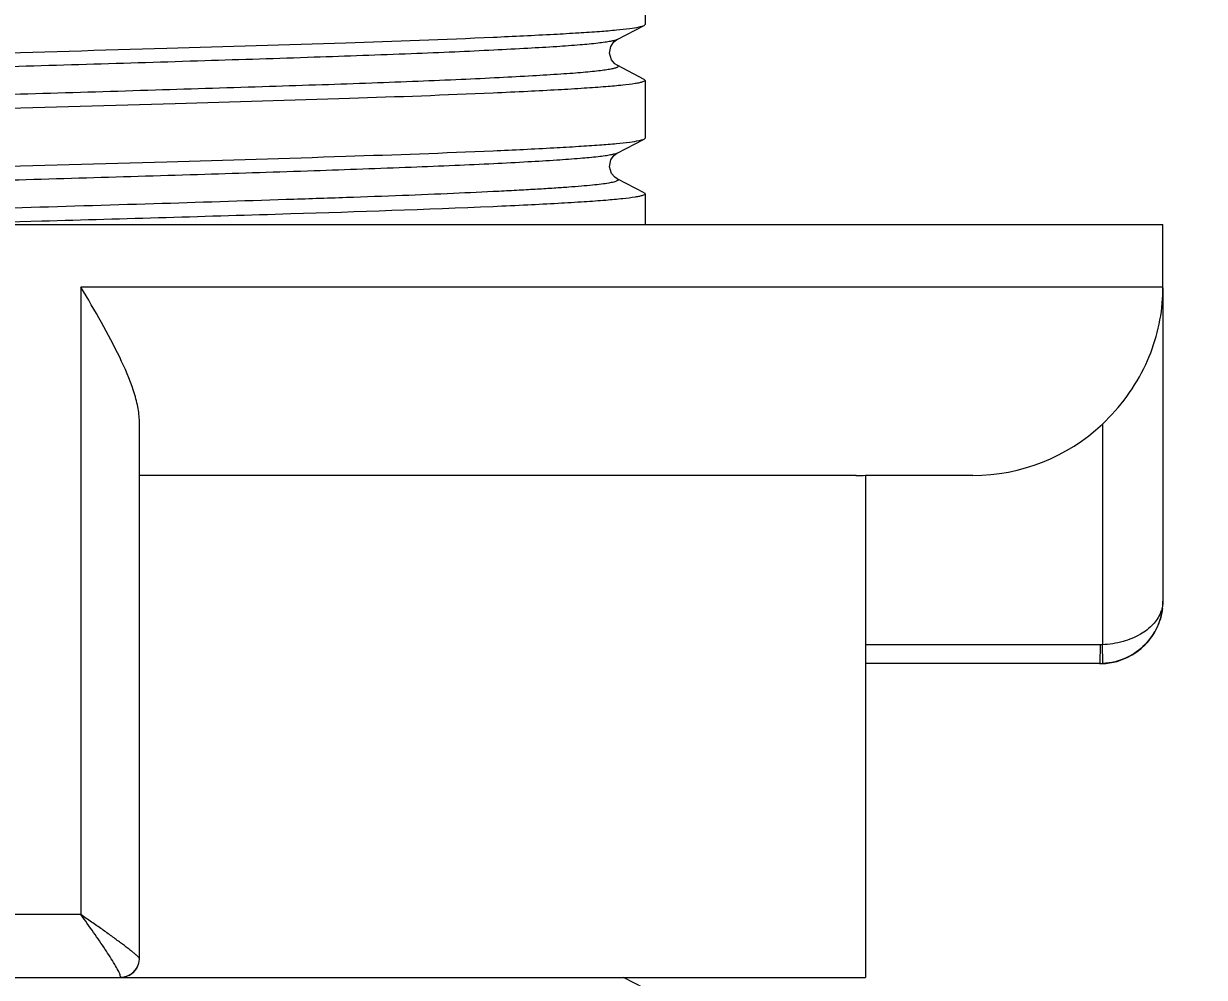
# Model space of a CAD drawing. Header units: millimetres. Extents: x 1243 to 1837, y -1232 to -812.
# Drawn here: x 1585.83 to 1604.64, y -1145.87 to -1130.67 of the extents above; entities that cross this region are included whole.
import ezdxf

# ---------------------------------------------------------------- set-up
doc = ezdxf.new("R2010")
doc.units = ezdxf.units.MM
doc.header["$LTSCALE"] = 0.1
doc.layers.get('0').update_dxf_attribs({"lineweight": 13})
doc.layers.add('DIM', color=3, linetype='Continuous', lineweight=9)
doc.styles.get("Standard").update_dxf_attribs({"font": 'arial.ttf'})
doc.dimstyles.new('ISO-25', dxfattribs={"dimtxt": 2.5, "dimasz": 2.5, "dimexe": 1.25, "dimexo": 0.625, "dimtad": 1, "dimdec": 1, "dimtxsty": 'Standard', "dimcen": 2.5, "dimadec": 0, "dimazin": 0, "dimtfac": 1, "dimtdec": 1, "dimtmove": 0, "dimatfit": 3, "dimfxl": 0, "dimarcsym": 0})

# ---------------------------------------------------------------- blocks, each defined once
blk = doc.blocks.new('*D11')
at = {"layer": 'Defpoints', "color": 0}
for p in [(1567.241, -1117.891), (1712.241, -1117.891), (1712.241, -1191.812)]:
    blk.add_point(p, dxfattribs=at)
at = {"layer": 'DIM', "color": 3, "linetype": 'ByBlock', "lineweight": -2}
for p, q in [((1567.241, -1118.516), (1567.241, -1193.062)), ((1712.241, -1118.516), (1712.241, -1193.062)), ((1572.241, -1191.812), (1707.241, -1191.812))]:
    blk.add_line(p, q, dxfattribs=at)
at = {"layer": 'DIM', "color": 3}
for points in [[(1572.241, -1190.979), (1572.241, -1192.646), (1567.241, -1191.812)], [(1707.241, -1190.979), (1707.241, -1192.646), (1712.241, -1191.812)]]:
    blk.add_solid(points, dxfattribs=at)
at = {"layer": 'DIM', "color": 3, "insert": (1639.436, -1188.635), "char_height": 5, "attachment_point": 5}
blk.add_mtext('145', dxfattribs=at)

msp = doc.modelspace()

# ---------------------------------------------------------------- linework, layer by layer
at = {"color": 7, "linetype": 'Continuous'}
for p, q in [((1595.731, -1130.411), (1595.731, -1130.685)), ((1595.284, -1130.926), (1595.715, -1130.701)), ((1595.715, -1130.701), (1595.731, -1130.685)), ((1595.716, -1131.561), (1595.285, -1131.336)), ((1595.716, -1131.561), (1595.731, -1131.577)), ((1595.731, -1131.577), (1595.731, -1132.495)), ((1595.284, -1132.736), (1595.715, -1132.511)), ((1595.715, -1132.511), (1595.731, -1132.495)), ((1595.716, -1133.371), (1595.285, -1133.146)), ((1595.716, -1133.371), (1595.731, -1133.387)), ((1595.731, -1133.387), (1595.731, -1133.871)), ((1566.981, -1133.871), (1603.981, -1133.871)), ((1586.12, -1133.822), (1584.457, -1133.868)), ((1603.981, -1134.871), (1603.981, -1133.871)), ((1586.744, -1134.871), (1586.744, -1144.871)), ((1603.981, -1134.871), (1586.744, -1134.871)), ((1603.98, -1134.881), (1603.98, -1139.875)), ((1587.676, -1145.566), (1587.676, -1137.013)), ((1603.015, -1137.054), (1603.015, -1140.57)), ((1599.091, -1137.871), (1587.676, -1137.871)), ((1599.242, -1137.869), (1599.242, -1145.871)), ((1600.951, -1137.871), (1599.242, -1137.871)), ((1603.974, -1139.99), (1603.969, -1140.026)), ((1602.981, -1140.57), (1599.242, -1140.571)), ((1602.981, -1140.571), (1602.973, -1140.863)), ((1603.015, -1140.57), (1602.981, -1140.57)), ((1603.022, -1140.855), (1603.015, -1140.57)), ((1602.981, -1140.871), (1599.242, -1140.871)), ((1602.973, -1140.863), (1602.971, -1140.87)), ((1603.019, -1140.869), (1603.022, -1140.855)), ((1586.744, -1144.871), (1585.543, -1144.871)), ((1587.377, -1145.869), (1587.371, -1145.83)), ((1587.629, -1145.731), (1587.628, -1145.732)), ((1571.719, -1145.871), (1599.242, -1145.871)), ((1595.716, -1146.041), (1595.389, -1145.871))]:
    msp.add_line(p, q, dxfattribs=at)
for points in [[(1595.285, -1131.336), (1595.248, -1131.311), (1595.197, -1131.249), (1595.166, -1131.144), (1595.186, -1131.036), (1595.235, -1130.963), (1595.275, -1130.931), (1595.284, -1130.926)], [(1595.285, -1133.146), (1595.248, -1133.121), (1595.197, -1133.059), (1595.166, -1132.954), (1595.186, -1132.845), (1595.235, -1132.773), (1595.275, -1132.741), (1595.284, -1132.736)], [(1603.973, -1139.991), (1603.978, -1139.947), (1603.98, -1139.911), (1603.98, -1139.885), (1603.98, -1139.875)], [(1587.629, -1145.731), (1587.644, -1145.705), (1587.667, -1145.642), (1587.676, -1145.579), (1587.676, -1145.568)], [(1587.374, -1145.871), (1587.419, -1145.867), (1587.517, -1145.835), (1587.591, -1145.778), (1587.628, -1145.732)]]:
    msp.add_lwpolyline(points, dxfattribs=at)
for centre, radius, start, end in [((1600.981, -1134.871), 3, 356.4087, 0), ((1600.952, -1134.855), 3.016, 269.9712, 313.1718), ((1599.091, -1129.164), 8.707, 269.9956, 270.9918), ((1602.981, -1139.871), 1, 270, 351.1121), ((1603.461, -1139.863), 0.521, 337.1315, 342.0257), ((1602.971, -1139.868), 1.002, 270.0002, 272.7782), ((1587.376, -1145.57), 0.299, 270.2019, 327.3172)]:
    msp.add_arc(centre, radius, start, end, dxfattribs=at)
for points, knots in [([(1593.312, -1130.888), (1593.635, -1130.873), (1594.089, -1130.852), (1594.653, -1130.819), (1594.986, -1130.797), (1595.258, -1130.775), (1595.468, -1130.753), (1595.604, -1130.733), (1595.679, -1130.715), (1595.705, -1130.707), (1595.715, -1130.701)], [0, 0, 0, 0, 0.401144, 0.565034, 0.702959, 0.816084, 0.904034, 0.965504, 0.986094, 1, 1, 1, 1]), ([(1575.231, -1131.59), (1575.231, -1131.586), (1575.241, -1131.575), (1575.281, -1131.56), (1575.369, -1131.541), (1575.515, -1131.522), (1575.719, -1131.501), (1575.98, -1131.48), (1576.298, -1131.458), (1576.671, -1131.436), (1577.096, -1131.413), (1577.569, -1131.391), (1578.284, -1131.361), (1579.275, -1131.325), (1580.571, -1131.282), (1581.987, -1131.238), (1583.48, -1131.194), (1585.53, -1131.138), (1588.028, -1131.067), (1590.796, -1130.983), (1592.53, -1130.922), (1593.312, -1130.888)], [0, 0, 0, 0, 0.000745, 0.002134, 0.007221, 0.015407, 0.026688, 0.041158, 0.058789, 0.079473, 0.103052, 0.12931, 0.15799, 0.221548, 0.293626, 0.372755, 0.456238, 0.541147, 0.712569, 0.870172, 1, 1, 1, 1]), ([(1595.284, -1130.926), (1595.272, -1130.933), (1595.237, -1130.943), (1595.173, -1130.957), (1595.086, -1130.971), (1594.925, -1130.991), (1594.669, -1131.015), (1594.296, -1131.042), (1593.837, -1131.069), (1593.295, -1131.097), (1592.676, -1131.126), (1591.722, -1131.165), (1590.395, -1131.212), (1588.67, -1131.267), (1586.822, -1131.324), (1584.924, -1131.378), (1583.048, -1131.433), (1581.527, -1131.481), (1580.373, -1131.52), (1579.581, -1131.548), (1578.849, -1131.575), (1578.178, -1131.602), (1577.573, -1131.631), (1577.043, -1131.659), (1576.651, -1131.684), (1576.381, -1131.704), (1576.213, -1131.718), (1576.067, -1131.731), (1575.943, -1131.745), (1575.842, -1131.758), (1575.764, -1131.772), (1575.713, -1131.783), (1575.684, -1131.794), (1575.671, -1131.801), (1575.662, -1131.808), (1575.659, -1131.822), (1575.67, -1131.828), (1575.677, -1131.831)], [0, 0, 0, 0, 0.00216, 0.005486, 0.009975, 0.015604, 0.030216, 0.049206, 0.072559, 0.100247, 0.131932, 0.167092, 0.24572, 0.334247, 0.43011, 0.527525, 0.623645, 0.716188, 0.759359, 0.799639, 0.836909, 0.871088, 0.901988, 0.929132, 0.952028, 0.961786, 0.970386, 0.977835, 0.984145, 0.989322, 0.993359, 0.996253, 0.997277, 0.99803, 0.998543, 0.998915, 1, 1, 1, 1]), ([(1595.285, -1131.336), (1595.291, -1131.339), (1595.302, -1131.345), (1595.3, -1131.359), (1595.291, -1131.366), (1595.277, -1131.373), (1595.248, -1131.384), (1595.196, -1131.396), (1595.116, -1131.41), (1595.013, -1131.424), (1594.887, -1131.438), (1594.74, -1131.452), (1594.571, -1131.465), (1594.303, -1131.484), (1593.914, -1131.508), (1593.384, -1131.536), (1592.776, -1131.565), (1592.098, -1131.594), (1591.361, -1131.622), (1590.571, -1131.649), (1589.422, -1131.686), (1587.9, -1131.734), (1586.022, -1131.791), (1584.124, -1131.844), (1582.278, -1131.9), (1580.553, -1131.957), (1579.225, -1132.003), (1578.277, -1132.042), (1577.662, -1132.07), (1577.119, -1132.098), (1576.658, -1132.127), (1576.284, -1132.154), (1576.001, -1132.181), (1575.821, -1132.203), (1575.723, -1132.224), (1575.689, -1132.235), (1575.677, -1132.241)], [0, 0, 0, 0, 0.001075, 0.001447, 0.001967, 0.002732, 0.003775, 0.006731, 0.010859, 0.016151, 0.022582, 0.030108, 0.038687, 0.04835, 0.071059, 0.098108, 0.129182, 0.163839, 0.20154, 0.241667, 0.284327, 0.376613, 0.473833, 0.570692, 0.665954, 0.755287, 0.833727, 0.868415, 0.899892, 0.927627, 0.951192, 0.970286, 0.984738, 0.994621, 0.997879, 1, 1, 1, 1]), ([(1595.731, -1131.577), (1595.731, -1131.582), (1595.716, -1131.594), (1595.686, -1131.604), (1595.636, -1131.617), (1595.532, -1131.635), (1595.353, -1131.657), (1595.083, -1131.681), (1594.739, -1131.705), (1594.323, -1131.73), (1593.84, -1131.755), (1593.495, -1131.771), (1593.312, -1131.779)], [0, 0, 0, 0, 0.006632, 0.019836, 0.040675, 0.069328, 0.150142, 0.261957, 0.403998, 0.575256, 0.774509, 1, 1, 1, 1]), ([(1593.312, -1131.779), (1592.55, -1131.813), (1590.861, -1131.873), (1588.164, -1131.954), (1585.724, -1132.023), (1583.716, -1132.078), (1582.247, -1132.121), (1580.85, -1132.164), (1579.555, -1132.207), (1578.392, -1132.248), (1577.386, -1132.29), (1576.657, -1132.327), (1576.169, -1132.358), (1575.879, -1132.379), (1575.643, -1132.4), (1575.46, -1132.419), (1575.334, -1132.44), (1575.267, -1132.454), (1575.246, -1132.466)], [0, 0, 0, 0, 0.126653, 0.280351, 0.447545, 0.5316, 0.613477, 0.691358, 0.763514, 0.828345, 0.884419, 0.930499, 0.949464, 0.965567, 0.978723, 0.988866, 0.995955, 1, 1, 1, 1]), ([(1593.312, -1132.698), (1593.635, -1132.683), (1594.089, -1132.662), (1594.653, -1132.629), (1594.986, -1132.607), (1595.258, -1132.585), (1595.468, -1132.563), (1595.604, -1132.543), (1595.679, -1132.525), (1595.705, -1132.517), (1595.715, -1132.511)], [0, 0, 0, 0, 0.401129, 0.565009, 0.703098, 0.816038, 0.904018, 0.965518, 0.986104, 1, 1, 1, 1]), ([(1575.231, -1133.4), (1575.231, -1133.396), (1575.241, -1133.385), (1575.281, -1133.37), (1575.369, -1133.351), (1575.515, -1133.332), (1575.719, -1133.311), (1575.98, -1133.29), (1576.298, -1133.268), (1576.671, -1133.246), (1577.096, -1133.223), (1577.569, -1133.201), (1578.284, -1133.171), (1579.275, -1133.135), (1580.571, -1133.092), (1581.987, -1133.048), (1583.48, -1133.004), (1585.53, -1132.948), (1588.027, -1132.877), (1590.796, -1132.793), (1592.53, -1132.732), (1593.312, -1132.698)], [0, 0, 0, 0, 0.000745, 0.002134, 0.007222, 0.015406, 0.026686, 0.041158, 0.05879, 0.079474, 0.103052, 0.129309, 0.157991, 0.221552, 0.293624, 0.372758, 0.456234, 0.541137, 0.71257, 0.870175, 1, 1, 1, 1]), ([(1595.284, -1132.736), (1595.272, -1132.743), (1595.237, -1132.753), (1595.173, -1132.767), (1595.086, -1132.781), (1594.925, -1132.801), (1594.669, -1132.825), (1594.296, -1132.852), (1593.837, -1132.879), (1593.295, -1132.907), (1592.676, -1132.936), (1591.722, -1132.975), (1590.395, -1133.022), (1588.67, -1133.077), (1586.822, -1133.134), (1584.924, -1133.188), (1583.048, -1133.243), (1581.527, -1133.291), (1580.373, -1133.33), (1579.581, -1133.358), (1578.849, -1133.385), (1578.178, -1133.412), (1577.573, -1133.441), (1577.043, -1133.469), (1576.651, -1133.494), (1576.381, -1133.514), (1576.213, -1133.528), (1576.067, -1133.541), (1575.943, -1133.555), (1575.842, -1133.568), (1575.764, -1133.582), (1575.713, -1133.593), (1575.684, -1133.604), (1575.671, -1133.611), (1575.662, -1133.618), (1575.659, -1133.632), (1575.67, -1133.638), (1575.677, -1133.641)], [0, 0, 0, 0, 0.00216, 0.005486, 0.009975, 0.015604, 0.030216, 0.049206, 0.072559, 0.100247, 0.131932, 0.167092, 0.24572, 0.334247, 0.43011, 0.527525, 0.623645, 0.716188, 0.759359, 0.799639, 0.836909, 0.871088, 0.901988, 0.929132, 0.952028, 0.961786, 0.970386, 0.977835, 0.984145, 0.989322, 0.993359, 0.996253, 0.997277, 0.99803, 0.998543, 0.998915, 1, 1, 1, 1]), ([(1595.285, -1133.146), (1595.292, -1133.15), (1595.31, -1133.164), (1595.283, -1133.181), (1595.261, -1133.189), (1595.216, -1133.202), (1595.142, -1133.216), (1595.028, -1133.232), (1594.883, -1133.248), (1594.708, -1133.264), (1594.505, -1133.28), (1594.271, -1133.296), (1594.008, -1133.312), (1593.716, -1133.329), (1593.27, -1133.352), (1592.65, -1133.381), (1591.84, -1133.414), (1590.951, -1133.446), (1589.632, -1133.49), (1587.865, -1133.546), (1585.677, -1133.611), (1584.191, -1133.653), (1583.451, -1133.675)], [0, 0, 0, 0, 0.00194, 0.003954, 0.00584, 0.008374, 0.015431, 0.025125, 0.037401, 0.052152, 0.069305, 0.088935, 0.111124, 0.135792, 0.162844, 0.223644, 0.292324, 0.367389, 0.447839, 0.625096, 0.81331, 1, 1, 1, 1]), ([(1595.731, -1133.387), (1595.731, -1133.392), (1595.716, -1133.404), (1595.686, -1133.414), (1595.636, -1133.427), (1595.532, -1133.445), (1595.353, -1133.467), (1595.083, -1133.491), (1594.739, -1133.515), (1594.323, -1133.54), (1593.84, -1133.565), (1593.495, -1133.581), (1593.312, -1133.589)], [0, 0, 0, 0, 0.006632, 0.019836, 0.040675, 0.069328, 0.150142, 0.261957, 0.403998, 0.575256, 0.774509, 1, 1, 1, 1]), ([(1593.312, -1133.589), (1592.237, -1133.637), (1589.84, -1133.714), (1587.442, -1133.785), (1586.12, -1133.822)], [0, 0, 0, 0, 0.448601, 1, 1, 1, 1]), ([(1587.676, -1137.015), (1587.676, -1136.935), (1587.655, -1136.768), (1587.558, -1136.42), (1587.362, -1135.97), (1587.07, -1135.425), (1586.855, -1135.057), (1586.744, -1134.871)], [0, 0, 0, 0, 0.101758, 0.213083, 0.458512, 0.724177, 1, 1, 1, 1]), ([(1603.015, -1137.054), (1603.301, -1136.786), (1603.758, -1136.164), (1603.952, -1135.418), (1603.975, -1135.059)], [0, 0, 0, 0, 0.521733, 1, 1, 1, 1]), ([(1603.941, -1140.065), (1603.913, -1140.132), (1603.822, -1140.265), (1603.614, -1140.422), (1603.337, -1140.533), (1603.126, -1140.566), (1603.015, -1140.57)], [0, 0, 0, 0, 0.196648, 0.427293, 0.6981, 1, 1, 1, 1]), ([(1603.968, -1140.027), (1603.953, -1140.124), (1603.89, -1140.322), (1603.699, -1140.589), (1603.403, -1140.8), (1603.152, -1140.863), (1603.019, -1140.869)], [0, 0, 0, 0, 0.216505, 0.448646, 0.708753, 1, 1, 1, 1]), ([(1602.971, -1140.87), (1602.971, -1140.87), (1602.971, -1140.871), (1602.971, -1140.871), (1602.971, -1140.871)], [0, 0, 0, 0, 0.564985, 1, 1, 1, 1]), ([(1587.676, -1145.568), (1587.676, -1145.564), (1587.668, -1145.554), (1587.652, -1145.538), (1587.626, -1145.514), (1587.591, -1145.484), (1587.547, -1145.449), (1587.475, -1145.393), (1587.371, -1145.314), (1587.232, -1145.213), (1587.078, -1145.102), (1586.913, -1144.988), (1586.801, -1144.911), (1586.744, -1144.871)], [0, 0, 0, 0, 0.009821, 0.030034, 0.060479, 0.100315, 0.148592, 0.204375, 0.334779, 0.484775, 0.648628, 0.821834, 1, 1, 1, 1]), ([(1587.371, -1145.83), (1587.361, -1145.805), (1587.333, -1145.749), (1587.255, -1145.613), (1587.124, -1145.412), (1586.944, -1145.148), (1586.813, -1144.965), (1586.744, -1144.871)], [0, 0, 0, 0, 0.068306, 0.164684, 0.41029, 0.695235, 1, 1, 1, 1]), ([(1587.374, -1145.871), (1587.375, -1145.871), (1587.376, -1145.87), (1587.377, -1145.87), (1587.377, -1145.869)], [0, 0, 0, 0, 0.45663, 1, 1, 1, 1])]:
    msp.add_open_spline(points, degree=3, knots=knots, dxfattribs=at)
msp.add_open_spline([(1603.98, -1139.875), (1603.98, -1139.925), (1603.972, -1139.976), (1603.957, -1140.023)], degree=3, dxfattribs=at)

# ---------------------------------------------------------------- dimensions: what is measured, and where the dimension line sits
at = {"layer": 'DIM', "color": 7}
dim = msp.add_linear_dim(base=(1712.241, -1191.812), p1=(1567.241, -1117.891), p2=(1712.241, -1117.891), dimstyle='ISO-25', override={"dimtxt": 5, "dimasz": 5, "dimcen": 5, "dimclrd": 3, "dimclre": 3, "dimclrt": 3, "dimfxl": 1.25, "dimarcsym": 1}, dxfattribs=at)
dim.commit()
dim.dimension.update_dxf_attribs({"geometry": '*D11', "text_midpoint": (1639.436, -1191.812), "dimtype": 160})

doc.saveas('drawing.dxf')
